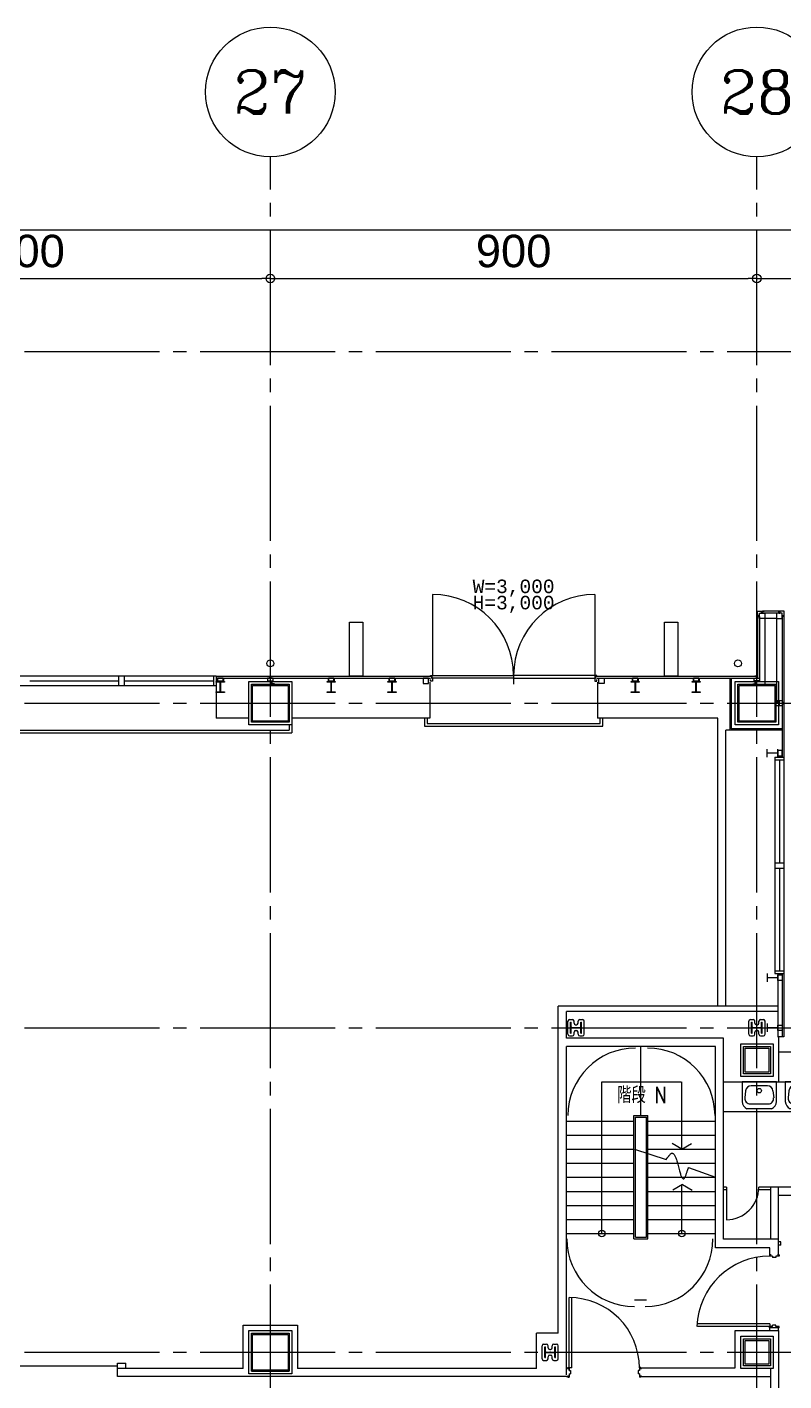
# Model space of a CAD drawing. Header units: millimetres. Extents: x -48783 to 40488, y 6477 to 32964.
# Drawn here: x 22950 to 24350, y 17497 to 20000 of the extents above; entities that cross this region are included whole.
import ezdxf
from ezdxf.enums import TextEntityAlignment as Align

# ---------------------------------------------------------------- set-up
doc = ezdxf.new("R2010")
doc.units = ezdxf.units.MM
doc.header["$LTSCALE"] = 100
doc.linetypes.add('X-N-FAB-L20$0$COL-CEN-LIN', pattern=[3.25, 2.5, -0.25, 0.25, -0.25])
for name, color, linetype in [('0-XREF', 7, 'Continuous'), ('X-N-FAB-L20$0$0-MC', 8, 'Continuous'), ('X-N-FAB-L20$0$0-NC', 8, 'Continuous'), ('X-N-FAB-L20$0$08', 8, 'Continuous'), ('X-N-FAB-L20$0$200K新增範圍', 8, 'Continuous'), ('X-N-FAB-L20$0$4', 8, 'Continuous'), ('X-N-FAB-L20$0$BLOCK', 8, 'Continuous'), ('X-N-FAB-L20$0$CCL', 8, 'X-N-FAB-L20$0$COL-CEN-LIN'), ('X-N-FAB-L20$0$COL', 8, 'Continuous'), ('X-N-FAB-L20$0$COL-S', 8, 'Continuous'), ('X-N-FAB-L20$0$DOOR', 8, 'Continuous'), ('X-N-FAB-L20$0$FURNITURE', 8, 'Continuous'), ('X-N-FAB-L20$0$WALL-P', 8, 'Continuous'), ('X-N-FAB-L20$0$WC', 8, 'Continuous')]:
    doc.layers.add(name, color=color, linetype=linetype)
doc.layers.add('X-N-FAB-L20$0$A-BLOCK', color=8, linetype='Continuous', plot=False)
doc.layers.add('X-N-FAB-L20$0$DIM', color=8, linetype='Continuous', plot=False)
doc.styles.add('X-N-FAB-L20$0$ATS', font='monotxt', dxfattribs={"bigfont": 'BIGFONT'})
doc.styles.add('X-N-FAB-L20$0$COL-NUM', font='romanc')
doc.styles.add('X-N-FAB-L20$0$DimStyUse', font='romans.shx', dxfattribs={"width": 0.7})
doc.styles.add('X-N-FAB-L20$0$Gen-Text', font='arial.ttf', dxfattribs={"height": 2.5})
doc.styles.add('X-N-FAB-L20$0$ROMS', font='ROMANS.shx', dxfattribs={"bigfont": 'bigfont.shx'})
doc.dimstyles.new('X-N-FAB-L20$0$CIRL', dxfattribs={"dimtxt": 30, "dimasz": 8, "dimexe": 8, "dimexo": 0, "dimgap": 5, "dimtad": 1, "dimdsep": 46, "dimtxsty": 'X-N-FAB-L20$0$DimStyUse', "dimblk": 'X-N-FAB-L20$0$_Origin', "dimcen": 10, "dimdle": 8, "dimclrt": 2, "dimazin": 0, "dimtfac": 1, "dimtix": 1, "dimtmove": 2, "dimatfit": 3, "dimfxl": 10, "dimtolj": 1, "dimarcsym": 0})

# ---------------------------------------------------------------- blocks, each defined once
blk = doc.blocks.new('X-N-FAB-L20$0$_Origin')
at = {"color": 0, "linetype": 'ByBlock', "lineweight": -2}
blk.add_line((0, 0), (-1, 0), dxfattribs=at)
blk.add_circle((0, 0), 0.5, dxfattribs=at)
blk = doc.blocks.new('*D182')
at = {"layer": 'DefPoints', "color": 0, "transparency": 16777216}
for p in [(27970, 9025), (1020, 8935), (27970, 8935)]:
    blk.add_point(p, dxfattribs=at)
at = {"layer": 'X-N-FAB-L20$0$DIM', "color": 0, "lineweight": -2, "transparency": 16777216}
for p, q in [((1020, 8935), (1020, 9045)), ((27970, 8935), (27970, 9045)), ((1036, 9025), (27954, 9025))]:
    blk.add_line(p, q, dxfattribs=at)
at = {"layer": 'X-N-FAB-L20$0$DIM', "color": 0, "lineweight": -2, "transparency": 16777216, "xscale": 16, "yscale": 16, "zscale": 16, "rotation": 180}
blk.add_blockref('X-N-FAB-L20$0$_Origin', (1020, 9025), dxfattribs=at)
at = {"layer": 'X-N-FAB-L20$0$DIM', "color": 0, "lineweight": -2, "transparency": 16777216, "xscale": 16, "yscale": 16, "zscale": 16}
blk.add_blockref('X-N-FAB-L20$0$_Origin', (27970, 9025), dxfattribs=at)
at = {"layer": 'X-N-FAB-L20$0$DIM', "color": 2, "transparency": 16777216, "insert": (14495, 9075.6), "char_height": 2.5, "attachment_point": 5, "style": 'X-N-FAB-L20$0$Gen-Text'}
blk.add_mtext('\\A1;{\\H24x;26950}', dxfattribs=at)
blk = doc.blocks.new('*D162')
at = {"layer": 'DefPoints', "color": 0, "transparency": 16777216}
for p in [(24420, 8935), (23520, 8845), (24420, 8845)]:
    blk.add_point(p, dxfattribs=at)
at = {"layer": 'X-N-FAB-L20$0$DIM', "color": 0, "lineweight": -2, "transparency": 16777216}
for p, q in [((23520, 8845), (23520, 8955)), ((24420, 8845), (24420, 8955)), ((23536, 8935), (24404, 8935))]:
    blk.add_line(p, q, dxfattribs=at)
at = {"layer": 'X-N-FAB-L20$0$DIM', "color": 0, "lineweight": -2, "transparency": 16777216, "xscale": 16, "yscale": 16, "zscale": 16, "rotation": 180}
blk.add_blockref('X-N-FAB-L20$0$_Origin', (23520, 8935), dxfattribs=at)
at = {"layer": 'X-N-FAB-L20$0$DIM', "color": 0, "lineweight": -2, "transparency": 16777216, "xscale": 16, "yscale": 16, "zscale": 16}
blk.add_blockref('X-N-FAB-L20$0$_Origin', (24420, 8935), dxfattribs=at)
at = {"layer": 'X-N-FAB-L20$0$DIM', "color": 2, "transparency": 16777216, "insert": (23970, 8985.6), "char_height": 2.5, "attachment_point": 5, "style": 'X-N-FAB-L20$0$Gen-Text'}
blk.add_mtext('\\A1;{\\H24x;900}', dxfattribs=at)
blk = doc.blocks.new('X-N-FAB-L20$0$cn-y')
at = {"layer": 'X-N-FAB-L20$0$0-MC'}
blk.add_circle((-50, 0), 50, dxfattribs=at)
at = {"layer": 'X-N-FAB-L20$0$0-NC', "style": 'X-N-FAB-L20$0$COL-NUM'}
blk.add_attdef('GRID-Y', text='', height=50, dxfattribs=at).set_placement((-50, 0), align=Align.MIDDLE_CENTER)
blk = doc.blocks.new('*D163')
at = {"layer": 'DefPoints', "color": 0, "transparency": 16777216}
for p in [(25320, 8935), (24420, 8845), (25320, 8845)]:
    blk.add_point(p, dxfattribs=at)
at = {"layer": 'X-N-FAB-L20$0$DIM', "color": 0, "lineweight": -2, "transparency": 16777216}
for p, q in [((24420, 8845), (24420, 8955)), ((25320, 8845), (25320, 8955)), ((24436, 8935), (25304, 8935))]:
    blk.add_line(p, q, dxfattribs=at)
at = {"layer": 'X-N-FAB-L20$0$DIM', "color": 0, "lineweight": -2, "transparency": 16777216, "xscale": 16, "yscale": 16, "zscale": 16, "rotation": 180}
blk.add_blockref('X-N-FAB-L20$0$_Origin', (24420, 8935), dxfattribs=at)
at = {"layer": 'X-N-FAB-L20$0$DIM', "color": 0, "lineweight": -2, "transparency": 16777216, "xscale": 16, "yscale": 16, "zscale": 16}
blk.add_blockref('X-N-FAB-L20$0$_Origin', (25320, 8935), dxfattribs=at)
at = {"layer": 'X-N-FAB-L20$0$DIM', "color": 2, "transparency": 16777216, "insert": (24870, 8985.6), "char_height": 2.5, "attachment_point": 5, "style": 'X-N-FAB-L20$0$Gen-Text'}
blk.add_mtext('\\A1;{\\H24x;900}', dxfattribs=at)
blk = doc.blocks.new('*D164')
at = {"layer": 'DefPoints', "color": 0, "transparency": 16777216}
for p in [(26220, 8935), (25320, 8845), (26220, 8845)]:
    blk.add_point(p, dxfattribs=at)
at = {"layer": 'X-N-FAB-L20$0$DIM', "color": 0, "lineweight": -2, "transparency": 16777216}
for p, q in [((25320, 8845), (25320, 8955)), ((26220, 8845), (26220, 8955)), ((25336, 8935), (26204, 8935))]:
    blk.add_line(p, q, dxfattribs=at)
at = {"layer": 'X-N-FAB-L20$0$DIM', "color": 0, "lineweight": -2, "transparency": 16777216, "xscale": 16, "yscale": 16, "zscale": 16, "rotation": 180}
blk.add_blockref('X-N-FAB-L20$0$_Origin', (25320, 8935), dxfattribs=at)
at = {"layer": 'X-N-FAB-L20$0$DIM', "color": 0, "lineweight": -2, "transparency": 16777216, "xscale": 16, "yscale": 16, "zscale": 16}
blk.add_blockref('X-N-FAB-L20$0$_Origin', (26220, 8935), dxfattribs=at)
at = {"layer": 'X-N-FAB-L20$0$DIM', "color": 2, "transparency": 16777216, "insert": (25770, 8985.6), "char_height": 2.5, "attachment_point": 5, "style": 'X-N-FAB-L20$0$Gen-Text'}
blk.add_mtext('\\A1;{\\H24x;900}', dxfattribs=at)
blk = doc.blocks.new('X-N-FAB-L20$0$A$C028b1125')
at = {"layer": 'X-N-FAB-L20$0$COL'}
blk.add_lwpolyline([(0, 60), (60, 60), (60, 0), (0, 0)], close=True, dxfattribs=at)
at = {"layer": 'X-N-FAB-L20$0$COL-S'}
for points in [[(5, 5), (5, 55), (55, 55), (55, 5)], [(8, 8), (8, 52), (52, 52), (52, 8)]]:
    blk.add_lwpolyline(points, close=True, dxfattribs=at)
blk = doc.blocks.new('X-N-FAB-L20$0$A$Cc7bb84f0')
at = {"layer": 'X-N-FAB-L20$0$COL-S'}
for points in [[(0, 70), (70, 70), (70, 0), (0, 0)], [(2, 68), (68, 68), (68, 2), (2, 2)]]:
    blk.add_lwpolyline(points, close=True, dxfattribs=at)
blk = doc.blocks.new('X-N-FAB-L20$0$A$C762889a9')
at = {"layer": 'X-N-FAB-L20$0$COL'}
blk.add_lwpolyline([(0, 80), (80, 80), (80, 0), (0, 0)], close=True, dxfattribs=at)
at = {"layer": 'X-N-FAB-L20$0$COL-S'}
for points in [[(5, 5), (5, 75), (75, 75), (75, 5)], [(7, 7), (7, 73), (73, 73), (73, 7)]]:
    blk.add_lwpolyline(points, close=True, dxfattribs=at)
blk = doc.blocks.new('X-N-FAB-L20$0$A$C1d07c4d4')
blk.add_polyline3d([(24849.3, 7281.4, 0), (24849.3, 7281.4, 0), (24849.3, 7281.4, 0), (24849.4, 7281.5, 0), (24849.5, 7281.6, 0), (24849.6, 7281.8, 0), (24849.7, 7281.9, 0), (24849.9, 7282.1, 0), (24850.1, 7282.3, 0), (24850.3, 7282.6, 0), (24850.5, 7282.9, 0), (24850.8, 7283.2, 0), (24851.1, 7283.6, 0), (24851.4, 7284, 0), (24851.7, 7284.4, 0), (24852, 7284.8, 0), (24852.4, 7285.3, 0), (24852.8, 7285.8, 0), (24853.3, 7286.3, 0), (24853.7, 7286.9, 0), (24854.2, 7287.5, 0), (24854.7, 7288.1, 0), (24855.2, 7288.8, 0), (24855.8, 7289.5, 0), (24856.4, 7290.2, 0), (24857, 7290.9, 0), (24857, 7290.9, 0), (24857.6, 7291.6, 0), (24858.2, 7292.2, 0), (24858.8, 7292.6, 0), (24859.4, 7292.9, 0), (24860, 7293.1, 0), (24860.6, 7293.1, 0), (24861.3, 7293, 0), (24861.9, 7292.7, 0), (24862.5, 7292.4, 0), (24863.1, 7291.8, 0), (24863.7, 7291.2, 0), (24864.3, 7290.4, 0), (24864.9, 7289.5, 0), (24865.5, 7288.4, 0), (24866.1, 7287.2, 0), (24866.8, 7285.9, 0), (24867.4, 7284.4, 0), (24868, 7282.8, 0), (24868.6, 7281.1, 0), (24869.2, 7279.2, 0), (24869.8, 7277.2, 0), (24870.4, 7275.1, 0), (24871, 7272.8, 0), (24871.6, 7270.4, 0), (24872.2, 7267.9, 0), (24872.2, 7267.9, 0), (24872.8, 7265.3, 0), (24873.4, 7262.9, 0), (24874, 7260.7, 0), (24874.6, 7258.6, 0), (24875.2, 7256.7, 0), (24875.8, 7255, 0), (24876.3, 7253.3, 0), (24876.9, 7251.9, 0), (24877.5, 7250.6, 0), (24878, 7249.4, 0), (24878.5, 7248.5, 0), (24879.1, 7247.6, 0), (24879.6, 7246.9, 0), (24880.1, 7246.4, 0), (24880.6, 7246, 0), (24881.1, 7245.8, 0), (24881.6, 7245.8, 0), (24882.1, 7245.8, 0), (24882.6, 7246.1, 0), (24883.1, 7246.5, 0), (24883.6, 7247, 0), (24884.1, 7247.8, 0), (24884.5, 7248.6, 0), (24885, 7249.6, 0), (24885.4, 7250.8, 0), (24885.4, 7250.8, 0), (24885.9, 7252, 0), (24886.3, 7253.2, 0), (24886.7, 7254.3, 0), (24887.1, 7255.4, 0), (24887.4, 7256.4, 0), (24887.8, 7257.4, 0), (24888.1, 7258.3, 0), (24888.4, 7259.2, 0), (24888.7, 7260, 0), (24889, 7260.8, 0), (24889.3, 7261.5, 0), (24889.5, 7262.2, 0), (24889.7, 7262.8, 0), (24889.9, 7263.4, 0), (24890.1, 7263.9, 0), (24890.3, 7264.4, 0), (24890.5, 7264.8, 0), (24890.6, 7265.2, 0), (24890.7, 7265.5, 0), (24890.8, 7265.8, 0), (24890.9, 7266, 0), (24890.9, 7266.2, 0), (24891, 7266.3, 0), (24891, 7266.4, 0), (24891, 7266.4, 0)])
for centre, radius in [((24117.4, 8198.6), 6.25), ((24982.4, 8198.6), 6.25), ((24730.4, 7144.5), 6), ((24878.4, 7144.5), 6)]:
    blk.add_circle(centre, radius)
for p in [(24682.9, 7525), (25017.4, 7525), (24634.9, 6925)]:
    blk.add_point(p)
at = {"layer": 'X-N-FAB-L20$0$08'}
for p, q in [((24417.4, 8326), (24417.4, 8176)), ((24717.4, 8326), (24717.4, 8176)), ((25018.4, 8285.4), (25018.4, 8171.5)), ((25021.9, 8285.4), (25021.9, 8171.5)), ((25058.1, 8295), (25028, 8295)), ((25058.1, 8291.5), (25028, 8291.5)), ((25031.9, 8285.4), (25031.9, 8160)), ((25053.9, 8285.4), (25053.9, 8130)), ((25063.9, 8285.4), (25063.9, 8025)), ((25067.4, 8285.4), (25067.4, 8025)), ((25053.9, 8281.5), (25031.9, 8281.5)), ((24567.4, 8190), (24567.4, 8160)), ((24017.4, 8175), (23317.4, 8175)), ((23672.4, 8166.5), (23837.4, 8166.5)), ((23837.4, 8158), (23837.4, 8175)), ((23847.4, 8158), (23847.4, 8175)), ((23847.4, 8166.5), (24012.4, 8166.5)), ((24012.4, 8175), (24012.4, 8158)), ((24017.4, 8175), (24017.4, 8097.5)), ((24017.4, 8175), (24017.4, 8158)), ((24017.4, 8175), (24413.4, 8175)), ((24017.4, 8171.5), (24413.4, 8171.5)), ((24412.4, 8164), (24412.4, 8097.5)), ((24721.4, 8175), (25016.4, 8175)), ((24721.4, 8171.5), (25016.4, 8171.5)), ((24722.4, 8164), (24722.4, 8097.5)), ((24967.4, 8171.5), (24967.4, 8075)), ((24969.9, 8171.5), (24969.9, 8077.5)), ((23317.4, 8158), (24017.4, 8158)), ((24077.4, 8097.5), (24017.4, 8097.5)), ((24152.4, 8085), (24152.4, 8075)), ((24412.4, 8097.5), (24157.4, 8097.5)), ((24157.4, 8085), (24157.4, 8070)), ((24944.9, 8097.5), (24722.4, 8097.5)), ((24944.9, 7565), (24944.9, 8097.5)), ((23177.4, 8070), (24157.4, 8070)), ((23182.4, 8075), (24152.4, 8075)), ((24959.9, 7565), (24959.9, 8075)), ((25056.4, 8075), (24959.9, 8075)), ((25063.9, 8075), (24967.4, 8075)), ((25063.9, 8077.5), (24969.9, 8077.5)), ((25036.4, 8025), (25036.4, 8040)), ((25056.4, 8025), (25056.4, 8040)), ((25056.4, 8032.5), (25036.4, 8032.5)), ((25050.4, 8025), (25050.4, 7625)), ((25050.4, 8025), (25067.4, 8025)), ((25050.4, 8025), (25067.4, 8025)), ((25050.4, 8020), (25067.4, 8020)), ((25058.9, 8020), (25058.9, 7830)), ((25067.4, 8025), (25067.4, 7625)), ((25050.4, 7830), (25067.4, 7830)), ((25050.4, 7820), (25067.4, 7820)), ((25058.9, 7820), (25058.9, 7630)), ((25036.4, 7625), (25036.4, 7610)), ((25056.4, 7617.5), (25036.4, 7617.5)), ((25050.4, 7630), (25067.4, 7630)), ((25050.4, 7625), (25067.4, 7625)), ((25050.4, 7625), (25067.4, 7625)), ((25050.4, 7625), (25067.4, 7625)), ((25050.4, 7625), (25067.4, 7625)), ((25056.4, 7625), (25056.4, 7610)), ((25056.4, 7625), (25056.4, 7508)), ((25063.9, 7625), (25063.9, 7508)), ((25067.4, 7625), (25067.4, 7508)), ((25056.4, 7565), (24649.9, 7565)), ((24649.9, 6960), (24649.9, 7565)), ((25056.4, 7555), (24664.9, 7555)), ((24664.9, 7505.5), (24664.9, 7555)), ((24667.9, 7513), (24667.9, 7537)), ((24670.9, 7540), (24676.1, 7540)), ((24672.9, 7515), (24672.9, 7535)), ((24672.9, 7535), (24674.1, 7535)), ((24674.1, 7526.7), (24674.1, 7535)), ((24679.1, 7533.4), (24679.1, 7537)), ((24686.7, 7533.4), (24686.7, 7537)), ((24689.7, 7540), (24694.9, 7540)), ((24691.7, 7526.7), (24691.7, 7535)), ((24691.7, 7535), (24692.9, 7535)), ((24692.9, 7515), (24692.9, 7535)), ((24697.9, 7513), (24697.9, 7537)), ((25002.4, 7513), (25002.4, 7537)), ((25005.4, 7540), (25010.6, 7540)), ((25007.4, 7515), (25007.4, 7535)), ((25007.4, 7535), (25008.6, 7535)), ((25008.6, 7526.7), (25008.6, 7535)), ((25013.6, 7533.4), (25013.6, 7537)), ((25021.2, 7533.4), (25021.2, 7537)), ((25024.2, 7540), (25029.4, 7540)), ((25026.2, 7526.7), (25026.2, 7535)), ((25026.2, 7535), (25027.4, 7535)), ((25027.4, 7515), (25027.4, 7535)), ((25032.4, 7513), (25032.4, 7537)), ((24670.9, 7510), (24676.1, 7510)), ((24672.9, 7515), (24674.1, 7515)), ((24674.1, 7515), (24674.1, 7523.3)), ((24675.4, 7525.4), (24690.4, 7525.4)), ((24675.4, 7524.6), (24690.4, 7524.6)), ((24679.1, 7513), (24679.1, 7516.6)), ((24682.1, 7530.4), (24683.7, 7530.4)), ((24682.1, 7519.6), (24683.7, 7519.6)), ((24686.7, 7513), (24686.7, 7516.6)), ((24689.7, 7510), (24694.9, 7510)), ((24691.7, 7515), (24691.7, 7523.3)), ((24691.7, 7515), (24692.9, 7515)), ((25005.4, 7510), (25010.6, 7510)), ((25007.4, 7515), (25008.6, 7515)), ((25008.6, 7515), (25008.6, 7523.3)), ((25009.9, 7525.4), (25024.9, 7525.4)), ((25009.9, 7524.6), (25024.9, 7524.6)), ((25013.6, 7513), (25013.6, 7516.6)), ((25016.6, 7530.4), (25018.2, 7530.4)), ((25016.6, 7519.6), (25018.2, 7519.6)), ((25021.2, 7513), (25021.2, 7516.6)), ((25024.2, 7510), (25029.4, 7510)), ((25026.2, 7515), (25026.2, 7523.3)), ((25026.2, 7515), (25027.4, 7515)), ((25036.4, 7532.5), (25036.4, 7517.5)), ((25056.4, 7525), (25036.4, 7525)), ((25056.4, 7532.5), (25056.4, 7517.5)), ((24955.9, 7505.5), (24664.9, 7505.5)), ((24664.9, 6883.5), (24664.9, 7490.5)), ((24940.9, 7490.5), (24664.9, 7490.5)), ((24802.9, 7362.5), (24802.9, 7490.5)), ((24940.9, 7118), (24940.9, 7490.5)), ((24955.9, 7134), (24955.9, 7505.5)), ((25056.4, 7508), (25057.4, 7508)), ((25057.4, 7508), (25057.4, 7425)), ((25067.4, 7508), (25057.4, 7508)), ((25877.4, 7480), (25057.4, 7480)), ((24730.4, 7144.5), (24730.4, 7425)), ((24730.4, 7425), (24877.4, 7425)), ((24878.4, 7300.5), (24878.4, 7425)), ((24955.9, 7425), (25057.4, 7425)), ((24789.9, 7134.5), (24789.9, 7362.5)), ((24789.9, 7362.5), (24815.9, 7362.5)), ((24792.9, 7137.5), (24792.9, 7359.5)), ((24792.9, 7359.5), (24812.9, 7359.5)), ((24812.9, 7137.5), (24812.9, 7359.5)), ((24815.9, 7134.5), (24815.9, 7362.5)), ((24664.9, 7352.5), (24789.9, 7352.5)), ((24815.9, 7352.5), (24940.9, 7352.5)), ((24664.9, 7326.5), (24789.9, 7326.5)), ((24815.9, 7326.5), (24940.9, 7326.5)), ((24878.4, 7300.5), (24860.6, 7310.8)), ((24878.4, 7300.5), (24896.3, 7310.8)), ((24664.9, 7300.5), (24789.9, 7300.5)), ((24790.9, 7300.5), (24849.3, 7281.4)), ((24815.9, 7300.5), (24940.9, 7300.5)), ((24664.9, 7274.5), (24789.9, 7274.5)), ((24815.9, 7274.5), (24940.9, 7274.5)), ((24891, 7266.4), (24940.9, 7248.5)), ((24664.9, 7248.5), (24789.9, 7248.5)), ((24815.9, 7248.5), (24940.9, 7248.5)), ((24879.8, 7235.2), (24862, 7224.9)), ((24878.4, 7144.5), (24878.4, 7234.4)), ((24879.8, 7235.2), (24897.7, 7224.9)), ((24664.9, 7222.5), (24789.9, 7222.5)), ((24815.9, 7222.5), (24940.9, 7222.5)), ((24664.9, 7196.5), (24789.9, 7196.5)), ((24815.9, 7196.5), (24940.9, 7196.5)), ((24664.9, 7170.5), (24789.9, 7170.5)), ((24815.9, 7170.5), (24940.9, 7170.5)), ((24664.9, 7144.5), (24789.9, 7144.5)), ((24789.9, 7134.5), (24815.9, 7134.5)), ((24792.9, 7137.5), (24812.9, 7137.5)), ((24815.9, 7144.5), (24940.9, 7144.5)), ((25057.4, 7134), (24955.9, 7134)), ((25057.4, 7105), (25057.4, 7134)), ((25041.4, 7118), (24940.9, 7118)), ((25041.4, 7105), (25041.4, 7118)), ((25061.4, 7129), (25057.4, 7129)), ((25061.4, 7123), (25057.4, 7123)), ((25061.4, 7123), (25061.4, 7129)), ((25040.4, 7105), (25040.4, 7102.5)), ((25043.6, 7105), (25040.4, 7105)), ((25046.4, 7102.5), (25040.4, 7102.5)), ((25046.4, 7102.5), (25046.4, 7100)), ((25052.4, 7100), (25046.4, 7100)), ((25052.4, 7102.5), (25052.4, 7100)), ((25058.4, 7102.5), (25052.4, 7102.5)), ((25058.4, 7105), (25055.2, 7105)), ((25058.4, 7105), (25058.4, 7102.5)), ((24670.1, 6891), (24670.1, 7026)), ((24675.1, 6896), (24675.1, 7025.9)), ((24790.9, 7022), (24812.9, 7022)), ((24790.9, 7022), (24812.9, 7022)), ((24067.4, 6895), (24067.4, 6975)), ((24067.4, 6975), (24167.4, 6975)), ((24167.4, 6975), (24167.4, 6895)), ((24609.9, 6895), (24609.9, 6960)), ((24649.9, 6960), (24609.9, 6960)), ((25046.4, 6972.5), (24907.4, 6972.5)), ((25041.4, 6977.5), (24907.5, 6977.5)), ((24977.4, 6896), (24977.4, 6965)), ((24977.4, 6965), (25057.4, 6965)), ((25040.4, 6970), (25040.4, 6972.5)), ((25046.4, 6972.5), (25040.4, 6972.5)), ((25058.4, 6970), (25040.4, 6970)), ((25041.4, 6977.5), (25041.4, 6972.5)), ((25041.4, 6965), (25041.4, 6970)), ((25057.4, 6970), (25041.4, 6970)), ((25052.4, 6975), (25046.4, 6975)), ((25046.4, 6972.5), (25046.4, 6975)), ((25052.4, 6972.5), (25052.4, 6975)), ((25058.4, 6972.5), (25052.4, 6972.5)), ((25057.4, 6965), (25057.4, 6970)), ((25057.4, 6965), (25057.4, 6839)), ((25058.4, 6970), (25058.4, 6972.5)), ((24619.9, 6913), (24619.9, 6937)), ((24622.9, 6940), (24628.1, 6940)), ((24624.9, 6915), (24624.9, 6935)), ((24624.9, 6935), (24626.1, 6935)), ((24626.1, 6926.7), (24626.1, 6935)), ((24631.1, 6933.4), (24631.1, 6937)), ((24638.7, 6933.4), (24638.7, 6937)), ((24641.7, 6940), (24646.9, 6940)), ((24643.7, 6926.7), (24643.7, 6935)), ((24643.7, 6935), (24644.9, 6935)), ((24644.9, 6915), (24644.9, 6935)), ((24649.9, 6913), (24649.9, 6937)), ((24622.9, 6910), (24628.1, 6910)), ((24624.9, 6915), (24626.1, 6915)), ((24626.1, 6915), (24626.1, 6923.3)), ((24627.4, 6925.4), (24642.4, 6925.4)), ((24627.4, 6924.6), (24642.4, 6924.6)), ((24631.1, 6913), (24631.1, 6916.6)), ((24634.1, 6930.4), (24635.7, 6930.4)), ((24634.1, 6919.6), (24635.7, 6919.6)), ((24638.7, 6913), (24638.7, 6916.6)), ((24641.7, 6910), (24646.9, 6910)), ((24643.7, 6915), (24643.7, 6923.3)), ((24643.7, 6915), (24644.9, 6915)), ((23534.9, 6900), (23834.9, 6900)), ((23834.9, 6895), (23834.9, 6905)), ((23834.9, 6905), (23849.9, 6905)), ((23834.9, 6880), (23834.9, 6895)), ((24067.4, 6895), (23834.9, 6895)), ((23849.9, 6895), (23849.9, 6905)), ((24082.4, 6890), (24152.4, 6890)), ((24609.9, 6895), (24167.4, 6895)), ((24664.9, 6896), (24667.6, 6896)), ((24664.9, 6896), (24667.6, 6896)), ((24667.6, 6897), (24667.6, 6893.8)), ((24667.6, 6897), (24670.1, 6897)), ((24670.1, 6897), (24670.1, 6891)), ((24675.1, 6896), (24670.1, 6896)), ((24670.1, 6891), (24672.6, 6891)), ((24670.1, 6885), (24672.6, 6885)), ((24670.1, 6885), (24670.1, 6879)), ((24672.6, 6891), (24672.6, 6885)), ((24797.6, 6891), (24797.6, 6885)), ((24800.1, 6891), (24797.6, 6891)), ((24800.1, 6885), (24797.6, 6885)), ((24800.1, 6897), (24800.1, 6891)), ((24802.6, 6897), (24800.1, 6897)), ((24800.1, 6885), (24800.1, 6879)), ((24802.6, 6897), (24802.6, 6893.8)), ((24802.6, 6896), (24977.4, 6896)), ((25042.4, 6895), (25042.4, 6839)), ((24664.9, 6880), (23834.9, 6880)), ((24664.9, 6880), (24667.6, 6880)), ((24664.9, 6880), (24667.6, 6880)), ((24667.6, 6882.2), (24667.6, 6879)), ((24667.6, 6879), (24670.1, 6879)), ((24802.6, 6879), (24800.1, 6879)), ((24802.6, 6882.2), (24802.6, 6879)), ((24802.6, 6880), (25042.4, 6880))]:
    blk.add_line(p, q, dxfattribs=at)
for points in [[(25018.2, 8282.7), (25018.2, 8285.7), (25021.9, 8285.7), (25021.9, 8287.2), (25018.2, 8287.2), (25018.2, 8295.2), (25026.2, 8295.2), (25026.2, 8291.5), (25027.7, 8291.5), (25027.7, 8295.2), (25030.7, 8295.2)], [(25067.6, 8282.7), (25067.6, 8285.7), (25063.9, 8285.7), (25063.9, 8287.2), (25067.6, 8287.2), (25067.6, 8295.2), (25059.6, 8295.2), (25059.6, 8291.5), (25058.1, 8291.5), (25058.1, 8295.2), (25055.1, 8295.2)], [(24113.7, 8175.2), (24116.7, 8175.2), (24116.7, 8173.6), (24118.2, 8173.6), (24118.2, 8175.2), (24121.2, 8175.2)], [(24413.4, 8173.5), (24413.4, 8176), (24415.9, 8176), (24415.9, 8170.5), (24417.4, 8170.5), (24417.4, 8166), (24413.4, 8166), (24413.4, 8168.5)], [(24721.4, 8173.5), (24721.4, 8176), (24718.9, 8176), (24718.9, 8170.5), (24717.4, 8170.5), (24717.4, 8166), (24721.4, 8166), (24721.4, 8168.5)], [(25018.2, 8171.5), (25016.7, 8171.5), (25016.7, 8175.2), (25013.7, 8175.2)], [(25067.6, 8121.2), (25067.6, 8124.2), (25066, 8124.2), (25066, 8125.8), (25067.6, 8125.8), (25067.6, 8128.8)], [(24402.4, 8097.5), (24402.4, 8082.5), (24732.4, 8082.5), (24732.4, 8082.5), (24732.4, 8097.5)], [(24407.4, 8097.5), (24407.4, 8087.5), (24727.4, 8087.5), (24727.4, 8097.5)]]:
    blk.add_lwpolyline(points, dxfattribs=at)
for points in [[(25018.4, 8287.4), (25018.4, 8285.4), (25021.9, 8285.4), (25021.9, 8287.4)], [(25021.9, 8291.5), (25031.9, 8291.5), (25031.9, 8281.5), (25021.9, 8281.5)], [(25026, 8295), (25028, 8295), (25028, 8291.5), (25026, 8291.5)], [(25063.9, 8291.5), (25053.9, 8291.5), (25053.9, 8281.5), (25063.9, 8281.5)], [(25059.9, 8295), (25057.9, 8295), (25057.9, 8291.5), (25059.9, 8291.5)], [(25067.4, 8287.4), (25067.4, 8285.4), (25063.9, 8285.4), (25063.9, 8287.4)], [(24263.7, 8175), (24263.7, 8275), (24288.7, 8275), (24288.7, 8175)], [(24846.2, 8175), (24846.2, 8275), (24871.2, 8275), (24871.2, 8175)], [(24017.4, 8165), (24032.4, 8165), (24032.4, 8164.1), (24025.2, 8164.1), (24025.2, 8145.9), (24032.4, 8145.9), (24032.4, 8145), (24017.4, 8145), (24017.4, 8145.9), (24024.6, 8145.9), (24024.6, 8164.1), (24017.4, 8164.1)], [(24019.3, 8170), (24019.3, 8165), (24024.3, 8165), (24024.3, 8165.6), (24019.9, 8165.6), (24019.9, 8170)], [(24019.9, 8166.5), (24029.9, 8166.5), (24029.9, 8171.5), (24019.9, 8171.5)], [(24030.5, 8170), (24030.5, 8165), (24025.5, 8165), (24025.5, 8165.6), (24029.9, 8165.6), (24029.9, 8170)], [(24077.4, 8165), (24157.4, 8165), (24157.4, 8085), (24077.4, 8085)], [(24082.4, 8090), (24082.4, 8160), (24152.4, 8160), (24152.4, 8090)], [(24112.4, 8166.5), (24122.4, 8166.5), (24122.4, 8171.5), (24112.4, 8171.5)], [(24114.9, 8166.5), (24119.9, 8166.5), (24119.9, 8161.5), (24119.3, 8161.5), (24119.3, 8165.9), (24114.9, 8165.9)], [(24116.4, 8175), (24118.4, 8175), (24118.4, 8171.5), (24116.4, 8171.5)], [(24119.9, 8165), (24119.9, 8160), (24124.9, 8160), (24124.9, 8160.6), (24120.5, 8160.6), (24120.5, 8165)], [(24222.4, 8165), (24237.4, 8165), (24237.4, 8164.1), (24230.2, 8164.1), (24230.2, 8145.9), (24237.4, 8145.9), (24237.4, 8145), (24222.4, 8145), (24222.4, 8145.9), (24229.6, 8145.9), (24229.6, 8164.1), (24222.4, 8164.1)], [(24224.3, 8170), (24224.3, 8165), (24229.3, 8165), (24229.3, 8165.6), (24224.9, 8165.6), (24224.9, 8170)], [(24224.9, 8166.5), (24234.9, 8166.5), (24234.9, 8171.5), (24224.9, 8171.5)], [(24235.5, 8170), (24235.5, 8165), (24230.5, 8165), (24230.5, 8165.6), (24234.9, 8165.6), (24234.9, 8170)], [(24334.9, 8165), (24349.9, 8165), (24349.9, 8164.1), (24342.7, 8164.1), (24342.7, 8145.9), (24349.9, 8145.9), (24349.9, 8145), (24334.9, 8145), (24334.9, 8145.9), (24342.1, 8145.9), (24342.1, 8164.1), (24334.9, 8164.1)], [(24336.8, 8170), (24336.8, 8165), (24341.8, 8165), (24341.8, 8165.6), (24337.4, 8165.6), (24337.4, 8170)], [(24337.4, 8166.5), (24347.4, 8166.5), (24347.4, 8171.5), (24337.4, 8171.5)], [(24348, 8170), (24348, 8165), (24343, 8165), (24343, 8165.6), (24347.4, 8165.6), (24347.4, 8170)], [(24399.9, 8161.5), (24409.9, 8161.5), (24409.9, 8171.5), (24399.9, 8171.5)], [(24416.4, 8176), (24567.4, 8176), (24567.4, 8171), (24416.4, 8171)], [(24718.4, 8176), (24567.4, 8176), (24567.4, 8171), (24718.4, 8171)], [(24734.9, 8161.5), (24724.9, 8161.5), (24724.9, 8171.5), (24734.9, 8171.5)], [(24784.9, 8165), (24799.9, 8165), (24799.9, 8164.1), (24792.7, 8164.1), (24792.7, 8145.9), (24799.9, 8145.9), (24799.9, 8145), (24784.9, 8145), (24784.9, 8145.9), (24792.1, 8145.9), (24792.1, 8164.1), (24784.9, 8164.1)], [(24786.8, 8170), (24786.8, 8165), (24791.8, 8165), (24791.8, 8165.6), (24787.4, 8165.6), (24787.4, 8170)], [(24787.4, 8166.5), (24797.4, 8166.5), (24797.4, 8171.5), (24787.4, 8171.5)], [(24798, 8170), (24798, 8165), (24793, 8165), (24793, 8165.6), (24797.4, 8165.6), (24797.4, 8170)], [(24897.4, 8165), (24912.4, 8165), (24912.4, 8164.1), (24905.2, 8164.1), (24905.2, 8145.9), (24912.4, 8145.9), (24912.4, 8145), (24897.4, 8145), (24897.4, 8145.9), (24904.6, 8145.9), (24904.6, 8164.1), (24897.4, 8164.1)], [(24899.3, 8170), (24899.3, 8165), (24904.3, 8165), (24904.3, 8165.6), (24899.9, 8165.6), (24899.9, 8170)], [(24899.9, 8166.5), (24909.9, 8166.5), (24909.9, 8171.5), (24899.9, 8171.5)], [(24910.5, 8170), (24910.5, 8165), (24905.5, 8165), (24905.5, 8165.6), (24909.9, 8165.6), (24909.9, 8170)], [(24977.4, 8165), (25057.4, 8165), (25057.4, 8085), (24977.4, 8085)], [(24982.4, 8090), (24982.4, 8160), (25052.4, 8160), (25052.4, 8090)], [(25014.9, 8165), (25014.9, 8160), (25009.9, 8160), (25009.9, 8160.6), (25014.3, 8160.6), (25014.3, 8165)], [(25022.4, 8166.5), (25012.4, 8166.5), (25012.4, 8171.5), (25022.4, 8171.5)], [(25019.9, 8166.5), (25014.9, 8166.5), (25014.9, 8161.5), (25015.5, 8161.5), (25015.5, 8165.9), (25019.9, 8165.9)], [(25018.4, 8175), (25016.4, 8175), (25016.4, 8171.5), (25018.4, 8171.5)], [(24084.4, 8092), (24084.4, 8158), (24150.4, 8158), (24150.4, 8092)], [(24984.4, 8092), (24984.4, 8158), (25050.4, 8158), (25050.4, 8092)], [(25057.4, 8127.5), (25052.4, 8127.5), (25052.4, 8132.5), (25053, 8132.5), (25053, 8128.1), (25057.4, 8128.1)], [(25052.4, 8130), (25063.9, 8130), (25063.9, 8120), (25052.4, 8120)], [(25058.9, 8122.5), (25058.9, 8127.5), (25053.9, 8127.5), (25053.9, 8126.9), (25058.3, 8126.9), (25058.3, 8122.5)], [(25058.9, 8120), (25058.9, 8130), (25063.9, 8130), (25063.9, 8120)], [(25067.4, 8124), (25067.4, 8126), (25063.9, 8126), (25063.9, 8124)], [(25056.4, 8027.5), (25063.9, 8027.5), (25063.9, 8037.5), (25056.4, 8037.5)], [(25056.4, 7622.5), (25063.9, 7622.5), (25063.9, 7612.5), (25056.4, 7612.5)], [(25056.4, 7530), (25063.9, 7530), (25063.9, 7520), (25056.4, 7520)], [(24987.4, 7495), (25047.4, 7495), (25047.4, 7435), (24987.4, 7435)], [(24992.4, 7440), (24992.4, 7490), (25042.4, 7490), (25042.4, 7440)], [(24995.4, 7443), (24995.4, 7487), (25039.4, 7487), (25039.4, 7443)], [(24077.4, 6965), (24157.4, 6965), (24157.4, 6885), (24077.4, 6885)], [(24082.4, 6890), (24082.4, 6960), (24152.4, 6960), (24152.4, 6890)], [(24084.4, 6892), (24084.4, 6958), (24150.4, 6958), (24150.4, 6892)], [(24987.4, 6955), (25047.4, 6955), (25047.4, 6895), (24987.4, 6895)], [(24992.4, 6900), (24992.4, 6950), (25042.4, 6950), (25042.4, 6900)], [(24995.4, 6903), (24995.4, 6947), (25039.4, 6947), (25039.4, 6903)]]:
    blk.add_lwpolyline(points, close=True, dxfattribs=at)
for centre, radius, start, end in [((24417.4, 8176), 150, 0, 90), ((24717.4, 8176), 150, 90, 180), ((24670.9, 7537), 3, 90, 180), ((24676.1, 7537), 3, 0, 90), ((24689.7, 7537), 3, 90, 180), ((24694.9, 7537), 3, 0, 90), ((25005.4, 7537), 3, 90, 180), ((25010.6, 7537), 3, 0, 90), ((25024.2, 7537), 3, 90, 180), ((25029.4, 7537), 3, 0, 90), ((24670.9, 7513), 3, 180, 270), ((24675.4, 7526.7), 1.3, 180, 270), ((24675.4, 7523.3), 1.3, 90, 180), ((24676.1, 7513), 3, 270, 0), ((24682.1, 7533.4), 3, 180, 270), ((24682.1, 7516.6), 3, 90, 180), ((24683.7, 7533.4), 3, 270, 0), ((24683.7, 7516.6), 3, 0, 90), ((24689.7, 7513), 3, 180, 270), ((24690.4, 7526.7), 1.3, 270, 0), ((24690.4, 7523.3), 1.3, 0, 90), ((24694.9, 7513), 3, 270, 0), ((25005.4, 7513), 3, 180, 270), ((25009.9, 7526.7), 1.3, 180, 270), ((25009.9, 7523.3), 1.3, 90, 180), ((25010.6, 7513), 3, 270, 0), ((25016.6, 7533.4), 3, 180, 270), ((25016.6, 7516.6), 3, 90, 180), ((25018.2, 7533.4), 3, 270, 0), ((25018.2, 7516.6), 3, 0, 90), ((25024.2, 7513), 3, 180, 270), ((25024.9, 7526.7), 1.3, 270, 0), ((25024.9, 7523.3), 1.3, 0, 90), ((25029.4, 7513), 3, 270, 0), ((24792.9, 7362.5), 125, 90, 180), ((24814.9, 7362.5), 125, 0, 90), ((24790.9, 7134.5), 125, 180, 270), ((24810.9, 7134.5), 125, 270, 0), ((25040.7, 6968.2), 134.3, 89.6927, 178.1454), ((24670.1, 6896), 130, 0, 90), ((24622.9, 6937), 3, 90, 180), ((24628.1, 6937), 3, 0, 90), ((24634.1, 6933.4), 3, 180, 270), ((24635.7, 6933.4), 3, 270, 0), ((24641.7, 6937), 3, 90, 180), ((24646.9, 6937), 3, 0, 90), ((24622.9, 6913), 3, 180, 270), ((24627.4, 6926.7), 1.3, 180, 270), ((24627.4, 6923.3), 1.3, 90, 180), ((24628.1, 6913), 3, 270, 0), ((24634.1, 6916.6), 3, 90, 180), ((24635.7, 6916.6), 3, 0, 90), ((24641.7, 6913), 3, 180, 270), ((24642.4, 6926.7), 1.3, 270, 0), ((24642.4, 6923.3), 1.3, 0, 90), ((24646.9, 6913), 3, 270, 0)]:
    blk.add_arc(centre, radius, start, end, dxfattribs=at)
at = {"layer": 'X-N-FAB-L20$0$08', "style": 'X-N-FAB-L20$0$ATS'}
for s, p in [('W=3,000', (24567.4, 8341)), ('H=3,000', (24567.4, 8311))]:
    blk.add_text(s, height=25, dxfattribs=at).set_placement(p, align=Align.MIDDLE_CENTER)
at = {"layer": 'X-N-FAB-L20$0$08', "style": 'X-N-FAB-L20$0$ROMS', "width": 0.8}
blk.add_text('階段 N', height=30, dxfattribs=at).set_placement((24804.9, 7400.5), align=Align.MIDDLE_CENTER)
blk = doc.blocks.new('X-N-FAB-L20$0$WASH16')
for p, q in [((31.5, 0), (-31.5, 0)), ((-31.5, 0), (-31.5, -36)), ((31.5, -36), (31.5, 0)), ((-24.9, -16.5), (-26.3, -29.4)), ((15, -7.5), (-15, -7.5)), ((24.9, -16.5), (26.3, -29.4)), ((-16.3, -40.4), (16.3, -40.4)), ((22.5, -49.4), (-22.5, -49.4))]:
    blk.add_line(p, q)
blk.add_circle((0, -16.1), 4.04)
for centre, radius, start, end in [((-15, -17.5), 10, 90, 174.0783), ((15, -17.5), 10, 5.9217, 90), ((-15.3, -34.9), 16.2, 183.6901, 243.6901), ((-16.3, -30.4), 10, 174.0783, 270), ((16.3, -30.4), 10, 270, 5.9217), ((15.3, -34.9), 16.2, 296.3099, 356.3099)]:
    blk.add_arc(centre, radius, start, end)
blk = doc.blocks.new('X-N-FAB-L20$0$U370_1A1')
at = {"linetype": 'Continuous'}
for p, q in [((-230, 0), (-230, -275)), ((-230, 0), (230, 0)), ((230, 0), (230, -275)), ((-193.21, -280), (-225, -280)), ((-188.66, -277.08), (-177.14, -251.94)), ((-29.64, -360), (29.64, -360)), ((188.66, -277.08), (177.08, -251.8)), ((193.21, -280), (225, -280))]:
    blk.add_line(p, q, dxfattribs=at)
blk.add_circle((0, 0), 2, dxfattribs=at)
for centre, radius, start, end in [((-155.35, -261.99), 24, 51.2869, 155.374), ((-418.65, -590.5), 445, 32.2557, 51.2871), ((418.65, -590.5), 445, 128.713, 147.744), ((155.35, -261.99), 24, 24.6257, 128.713), ((-225, -275), 5, 180, 270), ((-193.21, -275), 5, 270, 335.373), ((-29.64, -345), 15, 212.255, 270), ((29.64, -345), 15, 270, 327.745), ((193.21, -275), 5, 204.627, 270), ((225, -275), 5, 270, 0)]:
    blk.add_arc(centre, radius, start, end, dxfattribs=at)
blk.add_point((0, 0))
blk = doc.blocks.new('X-N-FAB-L20$0$TL-GEN')
at = {"layer": 'X-N-FAB-L20$0$WC'}
for p, q in [((-19.5, 0), (19.5, 0)), ((-22.5, -12), (-22.5, -3)), ((-19.5, -15), (19.5, -15)), ((-17.2, -24.6), (-14, -15)), ((17.2, -24.6), (14, -15)), ((22.5, -3), (22.5, -12))]:
    blk.add_line(p, q, dxfattribs=at)
blk.add_lwpolyline([(-17.5, -45.9, 0.089395), (-16.1, -53.4, 0.094247), (-12.4, -59.6, 0.102032), (-6.6, -63.9, 0.108313), (0, -65.3, 0.108313), (6.6, -63.9, 0.102032), (12.4, -59.6, 0.094247), (16.1, -53.4, 0.089395), (17.5, -45.9, 0.089395), (16.1, -38.3, 0.094247), (12.4, -32.1, 0.102032), (6.6, -27.9, 0.108313), (0, -26.4, 0.108313), (-6.6, -27.9, 0.102032), (-12.4, -32.1, 0.094247), (-16.1, -38.3, 0.089395)], format="xyb", close=True, dxfattribs=at)
for centre, radius, start, end in [((-19.5, -3), 3, 90, 180), ((19.5, -3), 3, 0, 90), ((-19.5, -12), 3, 180, 270), ((-25.7, -21.7), 9, 328.9452, 341.624), ((25.7, -21.7), 9, 198.376, 211.0548), ((19.5, -12), 3, 270, 0), ((13.5, -43.5), 36, 161.8917, 180), ((13.5, -43.5), 36, 180, 198.1083), ((6.9, -41.3), 29, 148.9452, 161.8917), ((-6.9, -41.3), 29, 18.1083, 31.0548), ((-13.5, -43.5), 36, 0, 18.1083), ((-13.5, -43.5), 36, 341.8917, 0), ((6.9, -45.7), 29, 198.1083, 218.2902), ((2.7, -49), 23.7, 218.2902, 242.3153), ((0, -54.1), 17.9, 242.3153, 270), ((0, -54.1), 17.9, 270, 297.6847), ((-2.7, -49), 23.7, 297.6847, 321.7098), ((-6.9, -45.7), 29, 321.7098, 341.8917)]:
    blk.add_arc(centre, radius, start, end, dxfattribs=at)
blk = doc.blocks.new('X-N-FAB-L20$0$A$C801fbac1')
at = {"layer": 'X-N-FAB-L20$0$DOOR'}
for p, q in [((293.8, 405), (293.8, 465)), ((388.8, 405), (388.8, 465)), ((483.8, 405), (483.8, 465)), ((578.8, 405), (578.8, 465)), ((673.8, 405), (673.8, 465)), ((768.8, 405), (768.8, 465)), ((863.8, 405), (863.8, 465)), ((958.8, 405), (958.8, 465)), ((5, 305), (5, 245)), ((545.5, 110), (545.5, 50)), ((695.5, 110), (695.5, 50))]:
    blk.add_line(p, q, dxfattribs=at)
for points in [[(191.5, 305), (101.5, 305)], [(191.5, 290), (101.5, 290)], [(251.5, 190), (251.5, 280)], [(266.5, 190), (266.5, 280)]]:
    blk.add_lwpolyline(points, dxfattribs=at)
for centre, start, end in [((293.8, 405), 90, 180), ((388.8, 405), 90, 180), ((483.8, 405), 90, 180), ((578.8, 405), 90, 180), ((673.8, 405), 90, 180), ((768.8, 405), 90, 180), ((863.8, 405), 90, 180), ((958.8, 405), 90, 180), ((5, 305), 270, 0), ((545.5, 110), 270, 0), ((695.5, 110), 270, 0), ((845.5, 110), 270, 0)]:
    blk.add_arc(centre, 60, start, end, dxfattribs=at)
at = {"layer": 'X-N-FAB-L20$0$FURNITURE'}
for points in [[(0, 445), (212.8, 445)], [(536.5, 70.1), (266.5, 70.1)]]:
    blk.add_lwpolyline(points, dxfattribs=at)
at = {"layer": 'X-N-FAB-L20$0$WALL-P', "color": 4}
for p, q in [((212.8, 405), (212.8, 555)), ((216.8, 405), (216.8, 555)), ((307.8, 405), (307.8, 555)), ((311.8, 405), (311.8, 555)), ((402.8, 405), (402.8, 555)), ((406.8, 405), (406.8, 555)), ((497.8, 405), (497.8, 555)), ((501.8, 405), (501.8, 555)), ((592.8, 405), (592.8, 555)), ((596.8, 405), (596.8, 555)), ((687.8, 405), (687.8, 555)), ((691.8, 405), (691.8, 555)), ((782.8, 405), (782.8, 555)), ((786.8, 405), (786.8, 555)), ((877.8, 405), (877.8, 555)), ((881.8, 405), (881.8, 555)), ((216.8, 535), (307.8, 535)), ((311.8, 535), (402.8, 535)), ((406.8, 535), (497.8, 535)), ((501.8, 535), (592.8, 535)), ((596.8, 535), (687.8, 535)), ((691.8, 535), (782.8, 535)), ((786.8, 535), (877.8, 535)), ((233.8, 405), (212.8, 405)), ((233.8, 409), (216.8, 409)), ((307.8, 409), (293.8, 409)), ((307.8, 405), (293.8, 405)), ((328.8, 405), (307.8, 405)), ((328.8, 409), (311.8, 409)), ((402.8, 409), (388.8, 409)), ((402.8, 405), (388.8, 405)), ((423.8, 405), (402.8, 405)), ((423.8, 409), (406.8, 409)), ((497.8, 409), (483.8, 409)), ((497.8, 405), (483.8, 405)), ((518.8, 405), (497.8, 405)), ((518.8, 409), (501.8, 409)), ((592.8, 409), (578.8, 409)), ((592.8, 405), (578.8, 405)), ((613.8, 405), (592.8, 405)), ((613.8, 409), (596.8, 409)), ((687.8, 409), (673.8, 409)), ((687.8, 405), (673.8, 405)), ((708.8, 405), (687.8, 405)), ((708.8, 409), (691.8, 409)), ((782.8, 409), (768.8, 409)), ((782.8, 405), (768.8, 405)), ((803.8, 405), (782.8, 405)), ((803.8, 409), (786.8, 409)), ((877.8, 409), (863.8, 409)), ((877.8, 405), (863.8, 405)), ((898.8, 405), (877.8, 405)), ((898.8, 409), (881.8, 409)), ((986.5, 409), (958.8, 409)), ((986.5, 405), (958.8, 405)), ((536.5, 110), (545.5, 110)), ((536.5, 15), (536.5, 110)), ((540.5, 106), (545.5, 106)), ((540.5, 15), (540.5, 106)), ((605.4, 106), (686.5, 106)), ((605.5, 110), (686.5, 110)), ((666.5, 15), (666.5, 106)), ((686.5, 110), (695.5, 110)), ((686.5, 15), (686.5, 110)), ((690.5, 106), (695.5, 106)), ((690.5, 15), (690.5, 106)), ((755.4, 106), (836.5, 106)), ((755.5, 110), (836.5, 110)), ((816.5, 15), (816.5, 106)), ((836.5, 110), (845.5, 110)), ((836.5, 15), (836.5, 110)), ((840.5, 106), (845.5, 106)), ((840.5, 15), (840.5, 106)), ((845.5, 110), (845.5, 50)), ((905.4, 106), (986.5, 106)), ((905.5, 110), (986.5, 110)), ((966.5, 15), (966.5, 106))]:
    blk.add_line(p, q, dxfattribs=at)
for points in [[(0, 500), (212.8, 500)], [(5, 305), (0, 305)], [(86.5, 305), (65, 305)], [(5, 300), (0, 300)], [(86.5, 300), (64.8, 300)], [(986.5, 270), (374.5, 270)], [(468, 270), (468, 230), (464, 230), (464, 270)], [(553, 270), (553, 230), (549, 230), (549, 270)], [(638, 270), (638, 230), (634, 230), (634, 270)], [(723, 270), (723, 230), (719, 230), (719, 270)], [(808, 270), (808, 230), (804, 230), (804, 270)], [(893, 270), (893, 230), (889, 230), (889, 270)]]:
    blk.add_lwpolyline(points, dxfattribs=at)
at = {"layer": 'X-N-FAB-L20$0$WALL-P'}
for points in [[(101.5, 209), (101.5, 305), (86.5, 305), (86.5, 209)], [(251.5, 290), (191.5, 290), (191.5, 305), (986.5, 305)], [(251.5, 290), (251.5, 280), (266.5, 280), (266.5, 290)], [(316.5, 290), (266.5, 290)], [(986.5, 290), (316.5, 290)], [(366.5, 290), (366.5, 170), (374.5, 170), (374.5, 290)], [(1001.5, 0), (251.5, 0), (251.5, 190), (266.5, 190), (266.5, 15), (1004.5, 15)]]:
    blk.add_lwpolyline(points, dxfattribs=at)
at = {"layer": 'X-N-FAB-L20$0$4', "extrusion": (0, 0, -1), "xscale": -1, "zscale": -1}
for p in [(-263.3, 535), (-358.3, 535), (-453.3, 535), (-548.3, 535), (-643.3, 535), (-738.3, 535), (-833.3, 535)]:
    blk.add_blockref('X-N-FAB-L20$0$TL-GEN', p, dxfattribs=at)
at = {"layer": 'X-N-FAB-L20$0$4', "extrusion": (0, 0, -1), "xscale": -1.000000000000001, "zscale": -1.000000000000001, "rotation": 90}
for p in [(-666.5, 60.5), (-816.5, 60.5), (-966.5, 60.5)]:
    blk.add_blockref('X-N-FAB-L20$0$TL-GEN', p, dxfattribs=at)
at = {"layer": 'X-N-FAB-L20$0$FURNITURE'}
for name, p, xscale, yscale, zscale in [('X-N-FAB-L20$0$WASH16', (65.9, 500), 1.012658227848103, 1.012658227848103, 0.1012658227848101), ('X-N-FAB-L20$0$WASH16', (145.9, 500), 1.012658227848103, 1.012658227848103, 0.1012658227848101), ('X-N-FAB-L20$0$U370_1A1', (423.5, 270), -0.1, 0.1, 0.1), ('X-N-FAB-L20$0$U370_1A1', (508.5, 270), -0.1, 0.1, 0.1), ('X-N-FAB-L20$0$U370_1A1', (593.5, 270), -0.1, 0.1, 0.1), ('X-N-FAB-L20$0$U370_1A1', (678.5, 270), -0.1, 0.1, 0.1), ('X-N-FAB-L20$0$U370_1A1', (763.5, 270), -0.1, 0.1, 0.1), ('X-N-FAB-L20$0$U370_1A1', (848.5, 270), -0.1, 0.1, 0.1), ('X-N-FAB-L20$0$U370_1A1', (933.5, 270), -0.1, 0.1, 0.1)]:
    blk.add_blockref(name, p, dxfattribs=dict(at, xscale=xscale, yscale=yscale, zscale=zscale))
at = {"layer": 'X-N-FAB-L20$0$FURNITURE', "xscale": 1.012658227848101, "yscale": 1.012658227848101, "zscale": 0.1012658227848101, "rotation": 180}
for p in [(321.4, 15), (401.4, 15), (481.4, 15)]:
    blk.add_blockref('X-N-FAB-L20$0$WASH16', p, dxfattribs=at)
blk = doc.blocks.new('X-N-FAB-L20$0$A$C20c95bda')
at = {"layer": 'X-N-FAB-L20$0$CCL'}
for p, q in [((24420, 0), (24420, 9160)), ((25320, 0), (25320, 9160)), ((240, 8800), (28330, 8800)), ((240, 8150), (28330, 8150)), ((240, 7550), (28330, 7550)), ((240, 6950), (28330, 6950))]:
    blk.add_line(p, q, dxfattribs=at)
at = {"layer": 'X-N-FAB-L20$0$200K新增範圍'}
for p in [(24385, 8115), (25285, 8115)]:
    blk.add_blockref('X-N-FAB-L20$0$A$Cc7bb84f0', p, dxfattribs=at)
at = {"layer": 'X-N-FAB-L20$0$A-BLOCK'}
ref = blk.add_blockref('X-N-FAB-L20$0$cn-y', (24540, 9280), dxfattribs=dict(at, xscale=2.399999999999997, yscale=2.399999999999997, zscale=2.399999999999997))
ref.add_attrib('GRID-Y', '27', dxfattribs={"layer": 'X-N-FAB-L20$0$0-NC', "height": 80, "style": 'X-N-FAB-L20$0$COL-NUM'}).set_placement((24420, 9280), align=Align.MIDDLE_CENTER)
ref = blk.add_blockref('X-N-FAB-L20$0$cn-y', (25440, 9280), dxfattribs=dict(at, xscale=2.399999999999997, yscale=2.399999999999997, zscale=2.399999999999997))
ref.add_attrib('GRID-Y', '28', dxfattribs={"layer": 'X-N-FAB-L20$0$0-NC', "height": 80, "style": 'X-N-FAB-L20$0$COL-NUM'}).set_placement((25320, 9280), align=Align.MIDDLE_CENTER)
at = {"layer": 'X-N-FAB-L20$0$COL'}
for name, p in [('X-N-FAB-L20$0$A$C028b1125', (25290, 7460)), ('X-N-FAB-L20$0$A$C762889a9', (24380, 6910)), ('X-N-FAB-L20$0$A$C028b1125', (25290, 6920))]:
    blk.add_blockref(name, p, dxfattribs=at)
at = {"layer": 'X-N-FAB-L20$0$DIM'}
for base, p1, p2, picture, middle in [((27970, 9025), (1020, 8935), (27970, 8935), '*D182', (14495, 9075.634)), ((24420, 8935), (23520, 8845), (24420, 8845), '*D162', (23970, 8985.634)), ((25320, 8935), (24420, 8845), (25320, 8845), '*D163', (24870, 8985.634)), ((26220, 8935), (25320, 8845), (26220, 8845), '*D164', (25770, 8985.634))]:
    dim = blk.add_linear_dim(base=base, p1=p1, p2=p2, text='{\\H24x;<>}', dimstyle='X-N-FAB-L20$0$CIRL', override={"dimtxt": 60, "dimasz": 16, "dimexe": 20, "dimgap": 20, "dimtxsty": 'X-N-FAB-L20$0$Gen-Text'}, dxfattribs=at)
    dim.commit()
    dim.dimension.update_dxf_attribs({"geometry": picture, "text_midpoint": middle})
blk = doc.blocks.new('X-N-FAB-L20')
blk.add_blockref('X-N-FAB-L20$0$A$C1d07c4d4', (-717.4, 10625))
at = {"layer": 'X-N-FAB-L20$0$A-BLOCK'}
blk.add_blockref('X-N-FAB-L20$0$A$C801fbac1', (24238.5, 17550), dxfattribs=at)
at = {"layer": 'X-N-FAB-L20$0$BLOCK'}
blk.add_blockref('X-N-FAB-L20$0$A$C20c95bda', (-1020, 10600), dxfattribs=at)

msp = doc.modelspace()

# ---------------------------------------------------------------- block references
at = {"layer": '0-XREF'}
msp.add_blockref('X-N-FAB-L20', (0, 0), dxfattribs=at)

doc.saveas('drawing.dxf')
